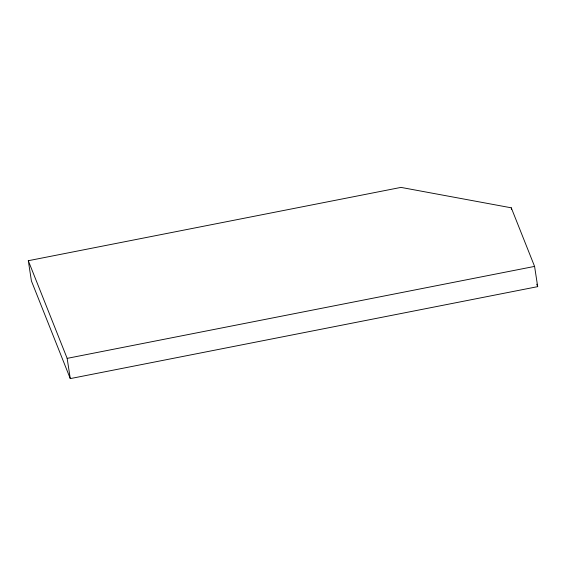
<?xml version="1.0" encoding="UTF-8"?>
<svg xmlns="http://www.w3.org/2000/svg" width="566" height="566" viewBox="0 0 566 566"><rect width="100%" height="100%" fill="white"/><g stroke="black" fill="none" stroke-linecap="round" stroke-linejoin="round"><path stroke-width="0.85" d="M28.3 260.714L400.976 187.396L511.268 207.814L534.58 266.402L537.7 286.644L70.276 378.604L31.42 280.955L28.3 260.714L67.156 358.363L70.276 378.604M67.156 358.363L534.58 266.402M536.731 284.203L537.7 286.644M511.268 207.814L511.53 209.505"/></g></svg>
